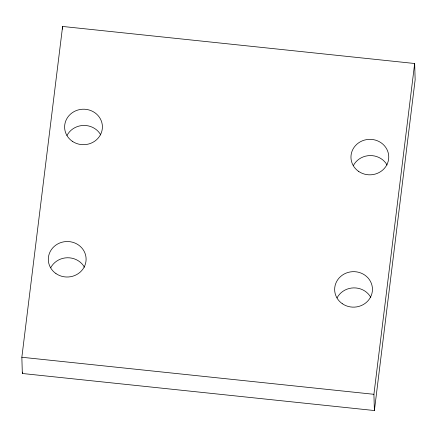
<?xml version="1.0" encoding="UTF-8"?>
<svg xmlns="http://www.w3.org/2000/svg" width="437" height="437" viewBox="0 0 437 437"><rect width="100%" height="100%" fill="white"/><g stroke="black" fill="none" stroke-linecap="round" stroke-linejoin="round"><path stroke-width="0.66" d="M21.85 357.258L62.606 26.46L414.669 63.507L415.15 79.742L374.394 410.54L22.331 373.493L21.85 357.258L373.914 394.305L374.394 410.54M22.331 373.493L22.5 372.138M373.914 394.305L414.669 63.507M62.606 26.46L62.688 29.17M337.036 297.925A18.906 17.753 -1.7 0 1 353.768 287.885A18.906 17.753 -1.7 0 1 370.789 297.357M353.331 165.628A18.906 17.753 -1.7 0 1 370.041 155.567A18.906 17.753 -1.7 0 1 387.078 165.017M66.987 135.497A18.906 17.753 -1.7 0 1 83.696 125.435A18.906 17.753 -1.7 0 1 100.734 134.886M50.681 267.815A18.906 17.753 -1.7 0 1 67.396 257.754A18.906 17.753 -1.7 0 1 84.428 267.204M72.242 141.244A18.906 17.753 -1.7 0 0 102.285 128.931A18.906 17.753 -1.7 0 0 76.005 110.687A18.906 17.753 -1.7 0 0 72.242 141.244M55.936 273.562A18.906 17.753 -1.7 0 0 85.985 261.25A18.906 17.753 -1.7 0 0 59.7 243.005A18.906 17.753 -1.7 0 0 55.936 273.562M358.58 171.375A18.906 17.753 -1.7 0 0 388.63 159.057A18.906 17.753 -1.7 0 0 362.349 140.818A18.906 17.753 -1.7 0 0 358.58 171.375M342.258 303.677A18.906 17.753 -1.7 0 0 372.324 291.408A18.906 17.753 -1.7 0 0 346.071 273.125A18.906 17.753 -1.7 0 0 342.258 303.677"/></g></svg>
